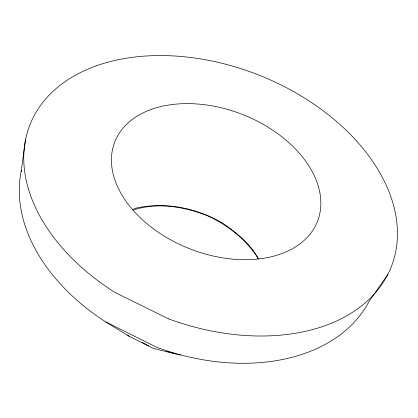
<?xml version="1.0" encoding="UTF-8"?>
<svg xmlns="http://www.w3.org/2000/svg" width="418" height="418" viewBox="0 0 418 418"><rect width="100%" height="100%" fill="white"/><g stroke="black" fill="none" stroke-linecap="round" stroke-linejoin="round"><path stroke-width="0.63" d="M21.099 171.756L25.535 139.68M387.721 274.621L369.204 301.179A186.642 130.134 21.4 0 1 156.969 347.374L105.832 321.964A186.642 130.134 21.4 0 1 21.365 170.46M133.352 209.193L136.32 208.065C165.575 201.643 196.324 207.976 222.083 222.768C236.055 232.403 250.251 243.307 258.214 258.674M133.697 209.899C157.785 202.066 184.155 206.696 207.291 215.662C227.272 224.811 244.979 238.615 257.269 256.976L258.094 258.737M180.686 354.934L179.411 354.908L153.484 348.424L129.465 336.485L105.832 321.964M173.496 353.215L166.625 351.345M148.646 345.681L146.786 345.09L142.308 342.52M127.594 334.959L129.465 336.485M168.433 318.809L114.846 292.375A194.119 129.982 21.4 0 1 103.147 63.578A194.119 129.982 21.4 0 1 394.002 207.046A194.119 129.982 21.4 0 1 168.433 318.809M132.825 209.94A108.847 72.152 21.4 0 0 312.721 230.496A108.847 72.152 21.4 0 0 202.861 104.516A108.847 72.152 21.4 0 0 132.825 209.94"/></g></svg>
